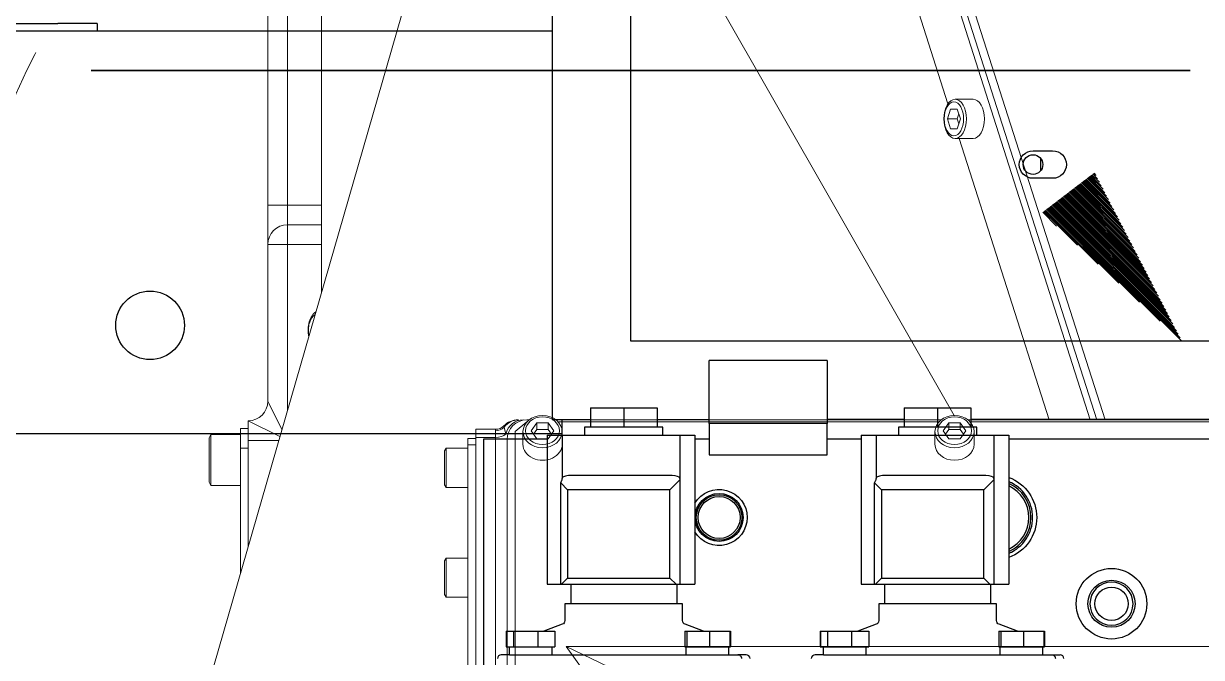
# Model space of a CAD drawing. Header units: millimetres. Extents: x 10462777 to 22643323, y 453826 to 1389191.
# Drawn here: x 11290775.6 to 11291075.8, y 584284.7 to 584446.4 of the extents above; entities that cross this region are included whole.
import ezdxf

# ---------------------------------------------------------------- set-up
doc = ezdxf.new("R2010")
doc.units = ezdxf.units.MM
doc.header["$LTSCALE"] = 200
doc.header["$MEASUREMENT"] = 0
for name, pattern in [('CENTER', [2, 1.25, -0.25, 0.25, -0.25]), ('CENTER2', [1.125, 0.75, -0.125, 0.125, -0.125]), ('PHANTOM', [2.5, 1.25, -0.25, 0.25, -0.25, 0.25, -0.25])]:
    doc.linetypes.add(name, pattern=pattern)
doc.layers.get('0').update_dxf_attribs({"linetype": 'CONTINUOUS'})
for name, color, linetype in [('1', 1, 'CENTER'), ('2', 2, 'CONTINUOUS'), ('205', 4, 'CONTINUOUS'), ('DV1_DEFAULT', 7, 'CONTINUOUS')]:
    doc.layers.add(name, color=color, linetype=linetype)
doc.layers.add('LAYOUT', color=8, linetype='CONTINUOUS', lineweight=25)

# ---------------------------------------------------------------- blocks, each defined once
blk = doc.blocks.new('r710ic')
at = {"layer": 'DV1_DEFAULT', "color": 7, "linetype": 'Continuous', "lineweight": 0}
for p, q in [((272028.96, 104038.63), (272028.96, 104250.63)), ((271971.13, 104238.74), (271971.13, 104141.01)), ((271971.62, 104238.19), (271971.62, 104141.57)), ((271800.29, 104121.38), (271971.13, 104175.99)), ((271799.37, 104118.95), (271971.13, 104173.86)), ((271799.37, 104117.31), (271971.13, 104172.22)), ((271899.37, 104138.78), (271971.13, 104161.72)), ((271889.37, 104142.37), (271889.37, 104137.78)), ((271899.37, 104137.78), (271899.37, 104142.37)), ((271977.35, 104142.63), (271974.14, 104142.63)), ((271894.37, 104139.11), (271891.87, 104138.28)), ((271891.87, 104138.28), (271891.87, 104136.63)), ((271893.08, 104138.69), (271894.37, 104138.26)), ((271896.87, 104138.28), (271894.37, 104139.11)), ((271894.37, 104138.26), (271895.66, 104138.69)), ((271894.37, 104138.26), (271894.37, 104135.8)), ((271896.87, 104136.63), (271896.87, 104138.28)), ((271973.91, 104140.52), (271971.86, 104139.07)), ((271971.86, 104139.07), (271971.86, 104136.18)), ((271973.58, 104139.07), (271971.86, 104139.07)), ((271974.77, 104139.91), (271973.58, 104139.07)), ((271973.58, 104139.07), (271973.58, 104136.18)), ((271975.96, 104139.07), (271973.91, 104140.52)), ((271975.96, 104136.18), (271975.96, 104139.07)), ((271815.37, 104049.18), (271970.05, 104137.52)), ((271815.37, 104111.92), (271890.53, 104135.95)), ((271891.87, 104136.63), (271894.37, 104135.8)), ((271894.37, 104135.8), (271896.87, 104136.63)), ((271973.58, 104136.18), (271971.86, 104136.18)), ((271971.86, 104136.18), (271973.91, 104134.74)), ((271973.58, 104136.18), (271974.77, 104135.35)), ((271973.91, 104134.74), (271975.96, 104136.18)), ((271971.13, 104134.24), (271971.13, 104036.01)), ((271971.62, 104133.69), (271971.62, 104036.57)), ((271974.14, 104132.63), (271977.35, 104132.63)), ((272028.96, 104038.63), (272119.07, 104103.8)), ((272028.96, 104038.63), (272059.99, 104103.8)), ((271977.35, 104037.63), (271974.14, 104037.63)), ((271973.91, 104035.52), (271971.86, 104034.07)), ((271971.86, 104034.07), (271971.86, 104031.18)), ((271973.58, 104034.07), (271971.86, 104034.07)), ((271974.77, 104034.91), (271973.58, 104034.07)), ((271973.58, 104034.07), (271973.58, 104031.18)), ((271975.96, 104034.07), (271973.91, 104035.52)), ((271975.96, 104031.18), (271975.96, 104034.07)), ((271973.58, 104031.18), (271971.86, 104031.18)), ((271971.86, 104031.18), (271973.91, 104029.74)), ((271973.58, 104031.18), (271974.77, 104030.35)), ((271973.91, 104029.74), (271975.96, 104031.18)), ((271971.13, 104029.24), (271971.13, 104028.63)), ((271971.62, 104028.69), (271971.62, 104028.63)), ((271971.62, 104028.63), (271974.08, 104025.63)), ((271974.14, 104027.63), (271977.35, 104027.63)), ((271974.08, 104025.63), (272044.7, 104025.63)), ((271974.75, 104023.26), (271973, 104022.84)), ((271976.13, 104023.63), (272045.5, 104023.63)), ((271973.52, 104020.68), (271973.52, 104015.63)), ((271975.65, 104020.63), (271973.9, 104020.63)), ((272053.13, 104020.63), (271975.65, 104020.63)), ((271975.65, 104020.63), (271975.65, 104015.63)), ((271975.65, 104015.63), (271973.52, 104015.63)), ((272053.13, 104015.63), (271975.65, 104015.63)), ((271975.85, 104015.63), (271975.85, 104013.63)), ((271977.53, 104015.63), (271977.53, 104013.63)), ((272064.92, 103939.87), (271815.37, 104011.87)), ((271977.53, 104013.63), (271975.85, 104013.63)), ((272055.05, 104013.63), (271977.53, 104013.63)), ((271978.37, 104013.63), (271978.37, 104008.03)), ((271988.37, 104008.03), (271988.37, 104013.63)), ((272006.37, 104013.63), (272006.37, 104008.03)), ((272016.37, 104008.03), (272016.37, 104013.63)), ((271988.37, 104008.03), (271978.37, 104008.03)), ((271978.37, 104008.03), (271979.06, 104007.63)), ((271979.06, 104007.63), (271987.68, 104007.63)), ((271987.68, 104007.63), (271988.37, 104008.03)), ((272016.37, 104008.03), (272006.37, 104008.03)), ((272006.37, 104008.03), (272007.06, 104007.63)), ((272007.06, 104007.63), (272015.68, 104007.63)), ((272015.68, 104007.63), (272016.37, 104008.03)), ((271938.58, 103976.32), (271860.37, 103976.32)), ((271916.37, 103967.63), (271916.37, 103976.32)), ((271921.37, 103967.63), (271921.37, 103976.32)), ((271926.37, 103976.32), (271926.37, 103967.63)), ((271818.37, 103967.63), (271916.37, 103967.63)), ((271916.37, 103967.63), (271921.37, 103967.63)), ((271916.37, 103967.63), (271916.37, 103962.63)), ((271921.37, 103967.63), (271926.37, 103967.63)), ((271926.37, 103962.63), (271926.37, 103967.63)), ((271926.37, 103967.63), (271968.7, 103967.63)), ((271966.37, 103962.63), (271973.56, 103966.23)), ((271975.4, 103965.7), (271971.37, 103957.63)), ((271976.37, 103957.63), (271976.37, 103965.42)), ((271916.37, 103962.63), (271818.37, 103962.63)), ((271926.37, 103962.63), (271916.37, 103962.63)), ((271966.37, 103962.63), (271926.37, 103962.63)), ((271971.37, 103957.63), (271976.37, 103957.63)), ((271973.37, 103955.63), (271973.37, 103957.63)), ((271978.37, 103955.63), (271973.37, 103955.63)), ((271974.87, 103955.63), (271974.87, 103948.13)), ((271976.37, 103957.63), (272003.36, 103957.63)), ((271978.37, 103957.63), (271978.37, 103955.63)), ((271978.37, 103955.63), (272010.29, 103955.63)), ((271987.87, 103948.13), (271987.87, 103955.63)), ((271974.87, 103948.13), (271975.73, 103947.63)), ((271974.87, 103948.13), (271987.87, 103948.13)), ((271974.87, 103948.13), (271987.87, 103948.13)), ((271987, 103947.63), (271975.73, 103947.63)), ((271987, 103947.63), (271987.87, 103948.13))]:
    blk.add_line(p, q, dxfattribs=at)
at = {"layer": 'DV1_DEFAULT', "color": 3, "linetype": 'CENTER2', "lineweight": 0}
blk.add_circle((272041.37, 104232.63), 367.64, dxfattribs=at)
at = {"layer": 'DV1_DEFAULT', "color": 7, "linetype": 'Continuous', "lineweight": 0}
for centre, radius, start, end in [((272041.37, 104232.63), 213, 126.267, 191.5222), ((272041.37, 104232.63), 208, 127.2842, 190.912), ((271976.13, 104028.63), 5, 180, 270), ((271972.48, 104039.62), 16.79, 270.4754, 271.7807), ((271971.09, 104020.89), 2.41, 354.7971, 50.3942), ((271973.9, 104021.83), 1.21, 251.4113, 269.9008), ((271926.37, 103967.63), 5, 180, 270), ((271966.37, 103957.63), 5, 0, 90)]:
    blk.add_arc(centre, radius, start, end, dxfattribs=at)
for centre, major_axis, ratio, start_param, end_param in [((271894.37, 104142.37), (-5, 0), 0.573576, 3.141593, 6.283185), ((271977.35, 104137.63), (0, 5), 0.819152, 3.141593, 6.283185), ((271977.35, 104032.63), (0, -5), 0.819152, 0, 3.141593), ((271976.13, 104027.65), (5, 0), 0.912738, 3.141593, 4.433764), ((271976.13, 104026.52), (-5, 0), 0.943117, 0, 0.895665), ((271976.13, 104026.39), (-5, 0), 0.999853, 0.00039, 0.80547), ((271971.13, 104020.63), (0, 3), 0.923543, 4.712389, 5.539857), ((271973.93, 104020.63), (0, 3), 0.573576, 4.712389, 5.783093), ((271948.37, 103975.75), (5, 0), 0.573576, 3.453962, 5.038694), ((271948.37, 103975.42), (-4.31, 0), 0.573576, 0.304619, 1.904851)]:
    blk.add_ellipse(centre, major_axis=major_axis, ratio=ratio, start_param=start_param, end_param=end_param, dxfattribs=at)
for centre, major_axis, ratio in [((271974.14, 104137.63), (0, 5), 0.819152), ((271973.91, 104137.63), (0, -4.31), 0.819152), ((271894.37, 104137.78), (-5, 0), 0.573576), ((271894.37, 104137.46), (-4.31, 0), 0.573576), ((271974.14, 104032.63), (0, -5), 0.819152), ((271973.91, 104032.63), (0, -4.31), 0.819152)]:
    blk.add_ellipse(centre, major_axis=major_axis, ratio=ratio, dxfattribs=at)
at = {"layer": 'LAYOUT', "color": 3}
blk.add_circle((272041.37, 104232.63), 2050.12, dxfattribs=at)
blk = doc.blocks.new('A$C7DA30AB0')
at = {"layer": 'LAYOUT', "color": 6, "linetype": 'PHANTOM'}
blk.add_circle((3030.45, 3025.99, 0), 2693.02, dxfattribs=at)

msp = doc.modelspace()

# ---------------------------------------------------------------- hatches: boundary and pattern name
at = {"layer": '1', "linetype": 'Continuous'}
h = msp.add_hatch(dxfattribs=at)
h.set_pattern_fill('ANSI31', color=27, scale=0.300004, angle=135, style=0, pattern_type=0)
h.set_pattern_definition([(135, (11294330.49683, 577794.69363), (-0.212135048, -0.212135048), [])])
h.paths.add_polyline_path([(11291070.77176, 584365.43721), (11291035.17696, 584398.17456), (11291048.5204, 584408.37445)], flags=0)

# ---------------------------------------------------------------- linework, layer by layer
at = {"layer": '1', "color": 124, "linetype": 'Continuous'}
for p, q in [((11290910.3772, 584444.43833, 0), (11290766.86744, 584444.43833, 0)), ((11290912.87561, 584341.73464, 0), (11290392.86213, 584341.73464, 0))]:
    msp.add_line(p, q, dxfattribs=at)
at = {"layer": '1', "color": 252, "linetype": 'Continuous'}
msp.add_line((11290912.86951, 584341.43687, 0), (11290912.86951, 584345.43693, 0), dxfattribs=at)
at = {"layer": '1', "color": 124, "linetype": 'Continuous'}
msp.add_circle((11290807.86802, 584369.43727, 0), 8.75012, dxfattribs=at)
at = {"layer": '2', "color": 252, "linetype": 'Continuous'}
for p, q in [((11290772.3684, 584446.41292, 0), (11290784.36857, 584446.41292, 0)), ((11290794.36872, 584446.41292, 0), (11290784.36857, 584446.41292, 0)), ((11290794.36872, 584446.41292, 0), (11290794.36872, 584444.43836, 0))]:
    msp.add_line(p, q, dxfattribs=at)
at = {"layer": '2', "color": 172, "linetype": 'Continuous'}
for p, q in [((11290904.78324, 584434.43819, 0), (11290792.86781, 584434.43819, 0)), ((11290792.86781, 584434.43819, 0), (11290960.95636, 584434.43819, 0)), ((11291072.87179, 584434.43819, 0), (11290904.78324, 584434.43819, 0)), ((11290960.95636, 584434.43819, 0), (11291072.87179, 584434.43819, 0))]:
    msp.add_line(p, q, dxfattribs=at)
at = {"layer": '2', "color": 95, "linetype": 'Continuous'}
for p, q in [((11290792.86781, 584434.43819, 0), (11290795.67862, 584434.43819, 0)), ((11290792.86781, 584434.43819, 0), (11290822.86824, 584434.43819, 0)), ((11290896.706, 584434.43819, 0), (11290795.67862, 584434.43819, 0)), ((11290822.86824, 584434.43819, 0), (11290941.84398, 584434.43819, 0)), ((11290896.706, 584434.43819, 0), (11290923.89562, 584434.43819, 0)), ((11291042.87136, 584434.43819, 0), (11290923.89562, 584434.43819, 0)), ((11290969.0336, 584434.43819, 0), (11290941.84398, 584434.43819, 0)), ((11290969.0336, 584434.43819, 0), (11291070.06098, 584434.43819, 0)), ((11291042.87136, 584434.43819, 0), (11291072.87179, 584434.43819, 0)), ((11291072.87179, 584434.43819, 0), (11291070.06098, 584434.43819, 0))]:
    msp.add_line(p, q, dxfattribs=at)
at = {"layer": '205', "color": 252, "linetype": 'Continuous'}
for p, q in [((11290910.36948, 584595.44048, 0), (11290910.36948, 584345.43693, 0)), ((11290930.36976, 584365.43721, 0), (11290930.36976, 584595.44048, 0)), ((11291032.87122, 584413.9379, 0), (11291037.87129, 584413.9379, 0)), ((11291034.87125, 584408.94298, 0), (11291034.87125, 584411.94739, 0)), ((11291037.87129, 584406.9378, 0), (11291032.87122, 584406.9378, 0)), ((11291290.37488, 584365.43721, 0), (11290930.36976, 584365.43721, 0)), ((11290980.37047, 584360.43714, 0), (11290950.37005, 584360.43714, 0)), ((11290950.37005, 584344.4371, 0), (11290950.37005, 584360.43714, 0)), ((11290980.37047, 584360.43714, 0), (11290980.37047, 584344.4371, 0)), ((11290920.05646, 584348.43697, 0), (11290920.05646, 584343.4369, 0)), ((11290920.05646, 584348.43697, 0), (11290928.55659, 584348.43697, 0)), ((11290928.55659, 584348.43697, 0), (11290937.05671, 584348.43697, 0)), ((11290928.55659, 584348.43697, 0), (11290928.55659, 584343.4369, 0)), ((11290937.05671, 584348.43697, 0), (11290937.05671, 584343.4369, 0)), ((11291000.0576, 584348.43697, 0), (11291000.0576, 584343.4369, 0)), ((11291000.0576, 584348.43697, 0), (11291008.55772, 584348.43697, 0)), ((11291008.55772, 584348.43697, 0), (11291008.55772, 584343.4369, 0)), ((11291008.55772, 584348.43697, 0), (11291017.05784, 584348.43697, 0)), ((11291017.05784, 584348.43697, 0), (11291017.05784, 584343.4369, 0)), ((11290910.36948, 584345.43693, 0), (11290920.05649, 584345.43693, 0)), ((11290918.55644, 584343.4369, 0), (11290918.55644, 584341.43687, 0)), ((11290928.55659, 584343.4369, 0), (11290918.55644, 584343.4369, 0)), ((11290938.55673, 584343.4369, 0), (11290928.55659, 584343.4369, 0)), ((11290937.05611, 584345.43693, 0), (11290950.37005, 584345.43693, 0)), ((11290938.55673, 584341.43687, 0), (11290938.55673, 584343.4369, 0)), ((11290980.37047, 584344.43691, 0), (11290950.37005, 584344.43691, 0)), ((11290950.37005, 584344.43691, 0), (11290950.37005, 584336.4368, 0)), ((11291000.05825, 584345.43693, 0), (11290980.37047, 584345.43693, 0)), ((11290980.37047, 584336.4368, 0), (11290980.37047, 584344.43691, 0)), ((11290998.55758, 584343.4369, 0), (11290998.55758, 584341.43687, 0)), ((11291008.55772, 584343.4369, 0), (11290998.55758, 584343.4369, 0)), ((11291018.55786, 584343.4369, 0), (11291008.55772, 584343.4369, 0)), ((11291220.37388, 584345.43693, 0), (11291017.06099, 584345.43693, 0)), ((11291018.55786, 584341.43687, 0), (11291018.55786, 584343.4369, 0)), ((11290909.03196, 584340.43685, 0), (11290892.86923, 584340.43685, 0)), ((11290892.86923, 584340.43685, 0), (11290892.86923, 584278.68645, 0)), ((11290909.03056, 584341.43687, 0), (11290909.16573, 584341.43687, 0)), ((11290909.03162, 584341.43687, 0), (11290909.03162, 584303.43633, 0)), ((11290909.16573, 584341.43687, 0), (11290912.80193, 584341.43687, 0)), ((11290912.80193, 584341.43687, 0), (11290912.86951, 584341.43687, 0)), ((11290912.86951, 584341.43687, 0), (11290912.86951, 584330.39771, 0)), ((11290912.86951, 584341.43687, 0), (11290914.86954, 584341.43687, 0)), ((11290914.86954, 584341.43687, 0), (11290940.86991, 584341.43687, 0)), ((11290940.86991, 584341.43687, 0), (11290942.86994, 584341.43687, 0)), ((11290942.86994, 584341.43687, 0), (11290942.86994, 584330.39771, 0)), ((11290942.86994, 584341.43687, 0), (11290942.93752, 584341.43687, 0)), ((11290942.93752, 584341.43687, 0), (11290946.57373, 584341.43687, 0)), ((11290946.57373, 584341.43687, 0), (11290946.70889, 584341.43687, 0)), ((11290946.70784, 584341.43687, 0), (11290946.70784, 584303.43633, 0)), ((11290950.37005, 584340.43685, 0), (11290946.71375, 584340.43685, 0)), ((11290989.0331, 584340.43685, 0), (11290980.37047, 584340.43685, 0)), ((11290989.0317, 584341.43687, 0), (11290989.16686, 584341.43687, 0)), ((11290989.03275, 584341.43687, 0), (11290989.03275, 584303.43633, 0)), ((11290989.16686, 584341.43687, 0), (11290992.80307, 584341.43687, 0)), ((11290992.80307, 584341.43687, 0), (11290992.87065, 584341.43687, 0)), ((11290992.87065, 584341.43687, 0), (11290992.87065, 584330.39771, 0)), ((11290992.87065, 584341.43687, 0), (11290994.87068, 584341.43687, 0)), ((11290994.87068, 584341.43687, 0), (11291020.87105, 584341.43687, 0)), ((11291020.87105, 584341.43687, 0), (11291022.87108, 584341.43687, 0)), ((11291022.87108, 584341.43687, 0), (11291022.87108, 584330.39771, 0)), ((11291022.87108, 584341.43687, 0), (11291022.93866, 584341.43687, 0)), ((11291022.93866, 584341.43687, 0), (11291026.57486, 584341.43687, 0)), ((11291026.57486, 584341.43687, 0), (11291026.71003, 584341.43687, 0)), ((11291026.70897, 584341.43687, 0), (11291026.70897, 584303.43633, 0)), ((11291220.36763, 584340.43685, 0), (11291026.71488, 584340.43685, 0)), ((11290950.37005, 584336.4368, 0), (11290980.37047, 584336.4368, 0)), ((11290912.4936, 584329.23967, 0), (11290912.80193, 584329.91531, 0)), ((11290912.4936, 584303.43633, 0), (11290912.4936, 584329.23967, 0)), ((11290914.24737, 584327.4859, 0), (11290912.4936, 584329.23967, 0)), ((11290912.86951, 584330.21351, 0), (11290912.86951, 584330.39771, 0)), ((11290940.86991, 584331.12566, 0), (11290914.86954, 584331.12566, 0)), ((11290940.34665, 584327.4859, 0), (11290942.89441, 584330.03367, 0)), ((11290942.86994, 584330.39771, 0), (11290942.86994, 584330.21351, 0)), ((11290942.89441, 584330.03367, 0), (11290942.89441, 584303.43633, 0)), ((11290992.49473, 584329.23967, 0), (11290992.80307, 584329.91531, 0)), ((11290992.49473, 584303.43633, 0), (11290992.49473, 584329.23967, 0)), ((11290994.2485, 584327.4859, 0), (11290992.49473, 584329.23967, 0)), ((11290992.87065, 584330.21351, 0), (11290992.87065, 584330.39771, 0)), ((11291020.87105, 584331.12566, 0), (11290994.87068, 584331.12566, 0)), ((11291020.34779, 584327.4859, 0), (11291022.89555, 584330.03367, 0)), ((11291022.87108, 584330.39771, 0), (11291022.87108, 584330.21351, 0)), ((11291022.89555, 584330.03367, 0), (11291022.89555, 584303.43633, 0)), ((11290914.24737, 584327.4859, 0), (11290914.24737, 584304.98824, 0)), ((11290940.34665, 584327.4859, 0), (11290914.24737, 584327.4859, 0)), ((11290940.34665, 584304.98824, 0), (11290940.34665, 584327.4859, 0)), ((11290994.2485, 584327.4859, 0), (11290994.2485, 584304.98824, 0)), ((11291020.34779, 584327.4859, 0), (11290994.2485, 584327.4859, 0)), ((11291020.34779, 584304.98824, 0), (11291020.34779, 584327.4859, 0)), ((11290914.24737, 584304.98824, 0), (11290912.69545, 584303.43633, 0)), ((11290914.24737, 584304.98824, 0), (11290940.34665, 584304.98824, 0)), ((11290940.34665, 584304.98824, 0), (11290941.89856, 584303.43633, 0)), ((11290994.2485, 584304.98824, 0), (11290992.69659, 584303.43633, 0)), ((11290994.2485, 584304.98824, 0), (11291020.34779, 584304.98824, 0)), ((11291020.34779, 584304.98824, 0), (11291021.8997, 584303.43633, 0)), ((11290909.03056, 584303.43633, 0), (11290909.16573, 584303.43633, 0)), ((11290909.16573, 584303.43633, 0), (11290912.4936, 584303.43633, 0)), ((11290912.4936, 584303.43633, 0), (11290912.69545, 584303.43633, 0)), ((11290912.69545, 584303.43633, 0), (11290941.89856, 584303.43633, 0)), ((11290915.05639, 584303.43633, 0), (11290915.05639, 584298.43626, 0)), ((11290941.89856, 584303.43633, 0), (11290942.89441, 584303.43633, 0)), ((11290942.05678, 584303.43633, 0), (11290942.05678, 584298.43626, 0)), ((11290942.89441, 584303.43633, 0), (11290942.93752, 584303.43633, 0)), ((11290942.93752, 584303.43633, 0), (11290946.57373, 584303.43633, 0)), ((11290946.57373, 584303.43633, 0), (11290946.70889, 584303.43633, 0)), ((11290989.0317, 584303.43633, 0), (11290989.16686, 584303.43633, 0)), ((11290989.16686, 584303.43633, 0), (11290992.49473, 584303.43633, 0)), ((11290992.49473, 584303.43633, 0), (11290992.69659, 584303.43633, 0)), ((11290992.69659, 584303.43633, 0), (11291021.8997, 584303.43633, 0)), ((11290995.05753, 584303.43633, 0), (11290995.05753, 584298.43626, 0)), ((11291021.8997, 584303.43633, 0), (11291022.89555, 584303.43633, 0)), ((11291022.05791, 584303.43633, 0), (11291022.05791, 584298.43626, 0)), ((11291022.89555, 584303.43633, 0), (11291022.93866, 584303.43633, 0)), ((11291022.93866, 584303.43633, 0), (11291026.57486, 584303.43633, 0)), ((11291026.57486, 584303.43633, 0), (11291026.71003, 584303.43633, 0)), ((11290913.55637, 584298.43626, 0), (11290913.55637, 584294.1292, 0)), ((11290943.5568, 584298.43626, 0), (11290913.55637, 584298.43626, 0)), ((11290943.5568, 584294.1292, 0), (11290943.5568, 584298.43626, 0)), ((11290993.55751, 584298.43626, 0), (11290993.55751, 584294.1292, 0)), ((11291023.55793, 584298.43626, 0), (11290993.55751, 584298.43626, 0)), ((11291023.55793, 584294.1292, 0), (11291023.55793, 584298.43626, 0)), ((11290912.90749, 584293.19286, 0), (11290908.22297, 584291.43616, 0)), ((11290948.8902, 584291.43616, 0), (11290944.20568, 584293.19286, 0)), ((11290992.90862, 584293.19286, 0), (11290988.2241, 584291.43616, 0)), ((11291028.89134, 584291.43616, 0), (11291024.20682, 584293.19286, 0)), ((11290898.6056, 584291.43616, 0), (11290898.6056, 584287.4361, 0)), ((11290898.6056, 584291.43616, 0), (11290898.70279, 584291.43616, 0)), ((11290898.70278, 584291.43616, 0), (11290898.70278, 584287.4361, 0)), ((11290898.70278, 584291.43616, 0), (11290900.47062, 584291.43616, 0)), ((11290900.47062, 584291.43616, 0), (11290900.47062, 584287.4361, 0)), ((11290900.47062, 584291.43616, 0), (11290906.63724, 584291.43616, 0)), ((11290906.63724, 584291.43616, 0), (11290911.03602, 584291.43616, 0)), ((11290906.63724, 584291.43616, 0), (11290906.63724, 584287.4361, 0)), ((11290911.03602, 584291.43616, 0), (11290911.03602, 584287.4361, 0)), ((11290944.12096, 584291.43616, 0), (11290944.12096, 584287.4361, 0)), ((11290944.12096, 584291.43616, 0), (11290944.65842, 584291.43616, 0)), ((11290944.65842, 584291.43616, 0), (11290944.65842, 584287.4361, 0)), ((11290944.65842, 584291.43616, 0), (11290950.4075, 584291.43616, 0)), ((11290950.4075, 584291.43616, 0), (11290950.4075, 584287.4361, 0)), ((11290950.4075, 584291.43616, 0), (11290955.61912, 584291.43616, 0)), ((11290955.61909, 584291.43616, 0), (11290955.79771, 584291.43616, 0)), ((11290955.61912, 584291.43616, 0), (11290955.61912, 584287.4361, 0)), ((11290955.79771, 584291.43616, 0), (11290955.79771, 584287.4361, 0)), ((11290978.60674, 584291.43616, 0), (11290978.60674, 584287.4361, 0)), ((11290978.60674, 584291.43616, 0), (11290978.70393, 584291.43616, 0)), ((11290978.70392, 584291.43616, 0), (11290978.70392, 584287.4361, 0)), ((11290978.70392, 584291.43616, 0), (11290980.47176, 584291.43616, 0)), ((11290980.47176, 584291.43616, 0), (11290980.47176, 584287.4361, 0)), ((11290980.47176, 584291.43616, 0), (11290986.63838, 584291.43616, 0)), ((11290986.63838, 584291.43616, 0), (11290986.63838, 584287.4361, 0)), ((11290986.63838, 584291.43616, 0), (11290991.03716, 584291.43616, 0)), ((11290991.03716, 584291.43616, 0), (11290991.03716, 584287.4361, 0)), ((11291024.1221, 584291.43616, 0), (11291024.1221, 584287.4361, 0)), ((11291024.1221, 584291.43616, 0), (11291024.65956, 584291.43616, 0)), ((11291024.65956, 584291.43616, 0), (11291024.65956, 584287.4361, 0)), ((11291024.65956, 584291.43616, 0), (11291030.40863, 584291.43616, 0)), ((11291030.40863, 584291.43616, 0), (11291035.62025, 584291.43616, 0)), ((11291030.40863, 584291.43616, 0), (11291030.40863, 584287.4361, 0)), ((11291035.62023, 584291.43616, 0), (11291035.79885, 584291.43616, 0)), ((11291035.62025, 584291.43616, 0), (11291035.62025, 584287.4361, 0)), ((11291035.79885, 584291.43616, 0), (11291035.79885, 584287.4361, 0)), ((11290898.6056, 584287.4361, 0), (11290898.70279, 584287.4361, 0)), ((11290898.70278, 584287.4361, 0), (11290899.5867, 584287.4361, 0)), ((11290899.36932, 584287.4361, 0), (11290899.36932, 584285.43607, 0)), ((11290899.5867, 584287.4361, 0), (11290900.47062, 584287.4361, 0)), ((11290900.47062, 584287.4361, 0), (11290903.55393, 584287.4361, 0)), ((11290903.55393, 584287.4361, 0), (11290906.63724, 584287.4361, 0)), ((11290906.63724, 584287.4361, 0), (11290908.83663, 584287.4361, 0)), ((11290908.83663, 584287.4361, 0), (11290911.03602, 584287.4361, 0)), ((11290910.36948, 584285.43607, 0), (11290910.36948, 584287.4361, 0)), ((11290944.12096, 584287.4361, 0), (11290944.38969, 584287.4361, 0)), ((11290944.36996, 584287.4361, 0), (11290944.36996, 584285.43607, 0)), ((11290944.38969, 584287.4361, 0), (11290944.65842, 584287.4361, 0)), ((11290944.65842, 584287.4361, 0), (11290947.53296, 584287.4361, 0)), ((11290947.53296, 584287.4361, 0), (11290950.4075, 584287.4361, 0)), ((11290950.4075, 584287.4361, 0), (11290953.01331, 584287.4361, 0)), ((11290953.01331, 584287.4361, 0), (11290955.61912, 584287.4361, 0)), ((11290955.37012, 584285.43607, 0), (11290955.37012, 584287.4361, 0)), ((11290955.61909, 584287.4361, 0), (11290955.79771, 584287.4361, 0)), ((11290978.60674, 584287.4361, 0), (11290978.70393, 584287.4361, 0)), ((11290978.70392, 584287.4361, 0), (11290979.58784, 584287.4361, 0)), ((11290979.37046, 584287.4361, 0), (11290979.37046, 584285.43607, 0)), ((11290979.58784, 584287.4361, 0), (11290980.47176, 584287.4361, 0)), ((11290980.47176, 584287.4361, 0), (11290983.55507, 584287.4361, 0)), ((11290983.55507, 584287.4361, 0), (11290986.63838, 584287.4361, 0)), ((11290986.63838, 584287.4361, 0), (11290988.83777, 584287.4361, 0)), ((11290988.83777, 584287.4361, 0), (11290991.03716, 584287.4361, 0)), ((11290990.37062, 584285.43607, 0), (11290990.37062, 584287.4361, 0)), ((11291024.1221, 584287.4361, 0), (11291024.39083, 584287.4361, 0)), ((11291024.3711, 584287.4361, 0), (11291024.3711, 584285.43607, 0)), ((11291024.39083, 584287.4361, 0), (11291024.65956, 584287.4361, 0)), ((11291024.65956, 584287.4361, 0), (11291027.5341, 584287.4361, 0)), ((11291027.5341, 584287.4361, 0), (11291030.40863, 584287.4361, 0)), ((11291030.40863, 584287.4361, 0), (11291033.01444, 584287.4361, 0)), ((11291033.01444, 584287.4361, 0), (11291035.62025, 584287.4361, 0)), ((11291035.37125, 584285.43607, 0), (11291035.37125, 584287.4361, 0)), ((11291035.62023, 584287.4361, 0), (11291035.79885, 584287.4361, 0)), ((11290899.43759, 584285.43607, 0), (11290897.36929, 584285.43607, 0)), ((11290899.43759, 584285.43607, 0), (11290957.67558, 584285.43607, 0)), ((11290959.74388, 584285.43607, 0), (11290957.67558, 584285.43607, 0)), ((11290979.43873, 584285.43607, 0), (11290977.37043, 584285.43607, 0)), ((11290979.43873, 584285.43607, 0), (11291037.67671, 584285.43607, 0)), ((11291037.67671, 584285.43607, 0), (11291039.74501, 584285.43607, 0))]:
    msp.add_line(p, q, dxfattribs=at)
for centre, radius in [((11291032.87122, 584410.43785, 0), 2.50004), ((11290952.87008, 584320.43657, 0), 6.12186), ((11290952.87008, 584320.43657, 0), 5.8107), ((11290952.87008, 584320.43657, 0), 5.35008), ((11291052.8715, 584298.43626, 0), 9.00013), ((11291052.8715, 584298.43626, 0), 6.00009), ((11291052.8715, 584298.43626, 0), 4.25006)]:
    msp.add_circle(centre, radius, dxfattribs=at)
at = {"layer": '205', "color": 252, "linetype": 'Continuous', "extrusion": (0, 0, -1)}
msp.add_circle((-11291052.8715, 584298.43626, 0), 5.50008, dxfattribs=at)
for centre, radius, start, end in [((-11291032.87122, 584410.43785, 0), 3.50005, 270, 90), ((-11291037.87129, 584410.43785, 0), 3.50005, 90, 270), ((-11291022.87108, 584320.43657, 0), 10.92899, 110.5537878, 249.4406706), ((-11290952.87008, 584320.43657, 0), 7.1541, 30.5325292, 329.4731787), ((-11290912.55636, 584294.1292, 0), 1.00001, 180, 249.4439547), ((-11290944.55681, 584294.1292, 0), 1.00001, 290.5560452, 0), ((-11290992.55749, 584294.1292, 0), 1.00001, 180, 249.4439547), ((-11291024.55795, 584294.1292, 0), 1.00001, 290.5560452, 0)]:
    msp.add_arc(centre, radius, start, end, dxfattribs=at)
at = {"layer": '205', "color": 252, "linetype": 'Continuous'}
for centre, radius, start, end in [((11291022.87108, 584320.43657, 0), 9.89811, 292.8037715, 67.1794361), ((11291022.87108, 584320.43657, 0), 8.92823, 0, 64.5355798), ((11291022.87108, 584320.43657, 0), 9.47985, 0, 66.1106228), ((11291022.87108, 584320.43657, 0), 8.92823, 295.4474781, 0), ((11291022.87108, 584320.43657, 0), 9.47985, 293.8725143, 0), ((11290897.36929, 584284.43606, 0), 1.00001, 90, 180), ((11290959.74388, 584284.43606, 0), 1.00001, 0, 90), ((11290977.37043, 584284.43606, 0), 1.00001, 90, 180), ((11291039.74501, 584284.43606, 0), 1.00001, 0, 90)]:
    msp.add_arc(centre, radius, start, end, dxfattribs=at)
for centre, major_axis, ratio, start_param, end_param in [((11290907.86944, 584330.21351, 0), (-5.00007, 0), 0.363970233, 2.976992811, 3.141592654), ((11290914.86954, 584330.39771, 0), (-2.00003, 0), 0.363970234, 4.71238898, 6.283185307), ((11290940.86991, 584330.39771, 0), (-2.00003, 0), 0.363970234, 3.141592654, 4.71238898), ((11290947.87001, 584330.21351, 0), (-5.00007, 0), 0.36397023, 6.283185307, 6.382167068), ((11290987.87058, 584330.21351, 0), (-5.00007, 0), 0.363970234, 2.976992811, 3.141592654), ((11290994.87068, 584330.39771, 0), (-2.00003, 0), 0.363970234, 4.71238898, 6.283185307), ((11291020.87105, 584330.39771, 0), (-2.00003, 0), 0.363970234, 3.141592654, 4.71238898), ((11291027.87115, 584330.21351, 0), (-5.00007, 0), 0.363970236, 0, 0.098981763)]:
    msp.add_ellipse(centre, major_axis=major_axis, ratio=ratio, start_param=start_param, end_param=end_param, dxfattribs=at)
for points in [[(11290957.67558, 584285.43607, 0), (11290957.77827, 584285.43607, 0), (11290957.88105, 584285.416, 0), (11290958.08008, 584285.33285, 0), (11290958.1739, 584285.27122, 0), (11290958.34445, 584285.10034, 0), (11290958.41936, 584284.99134, 0), (11290958.5259, 584284.73526, 0), (11290958.55701, 584284.58769, 0), (11290958.55701, 584284.43606, 0)], [(11291037.67671, 584285.43607, 0), (11291037.7794, 584285.43607, 0), (11291037.88219, 584285.416, 0), (11291038.08122, 584285.33285, 0), (11291038.17503, 584285.27122, 0), (11291038.34559, 584285.10034, 0), (11291038.4205, 584284.99134, 0), (11291038.52703, 584284.73526, 0), (11291038.55815, 584284.58769, 0), (11291038.55815, 584284.43606, 0)]]:
    msp.add_open_spline(points, degree=3, knots=[0, 0, 0, 0, 0.25, 0.25, 0.5, 0.5, 0.75, 0.75, 1, 1, 1, 1], dxfattribs=at)

# ---------------------------------------------------------------- block references
at = {"ltscale": 10}
msp.add_blockref('A$C7DA30AB0', (11285684.40366, 580408.4363), dxfattribs=at)
at = {"layer": 'LAYOUT', "color": 2, "rotation": 270}
msp.add_blockref('r710ic', (11186875.24796, 856316.46559, 0), dxfattribs=at)

doc.saveas('drawing.dxf')
